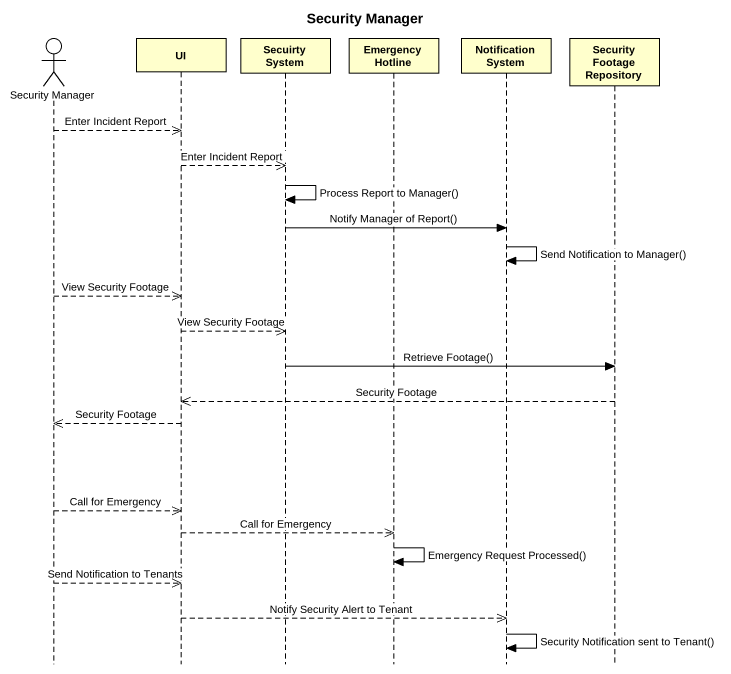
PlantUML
@startuml
title Security Manager
hide footbox
actor "Security Manager" as Security_Manager
participant UI
participant "Secuirty System" as Secuirty_System
participant "Emergency Hotline" as Emergency_Hotline
participant "Notification System" as Notification_System
participant "Security Footage Repository" as Security_Footage_Repository

Security_Manager -->> UI : Enter Incident Report
UI -->> Secuirty_System : Enter Incident Report
Secuirty_System -> Secuirty_System : Process Report to Manager()
Secuirty_System -> Notification_System : Notify Manager of Report()
Notification_System -> Notification_System : Send Notification to Manager()
Security_Manager -->> UI : View Security Footage
UI -->> Secuirty_System : View Security Footage
Secuirty_System -> Security_Footage_Repository : Retrieve Footage()
Security_Footage_Repository -->> UI : Security Footage
UI -->> Security_Manager : Security Footage
Security_Manager -->> UI : Call for Emergency
UI -->> Emergency_Hotline : Call for Emergency
Emergency_Hotline -> Emergency_Hotline : Emergency Request Processed()
Security_Manager -->> UI : Send Notification to Tenants
UI -->> Notification_System : Notify Security Alert to Tenant
Notification_System -> Notification_System : Security Notification sent to Tenant()
@enduml
